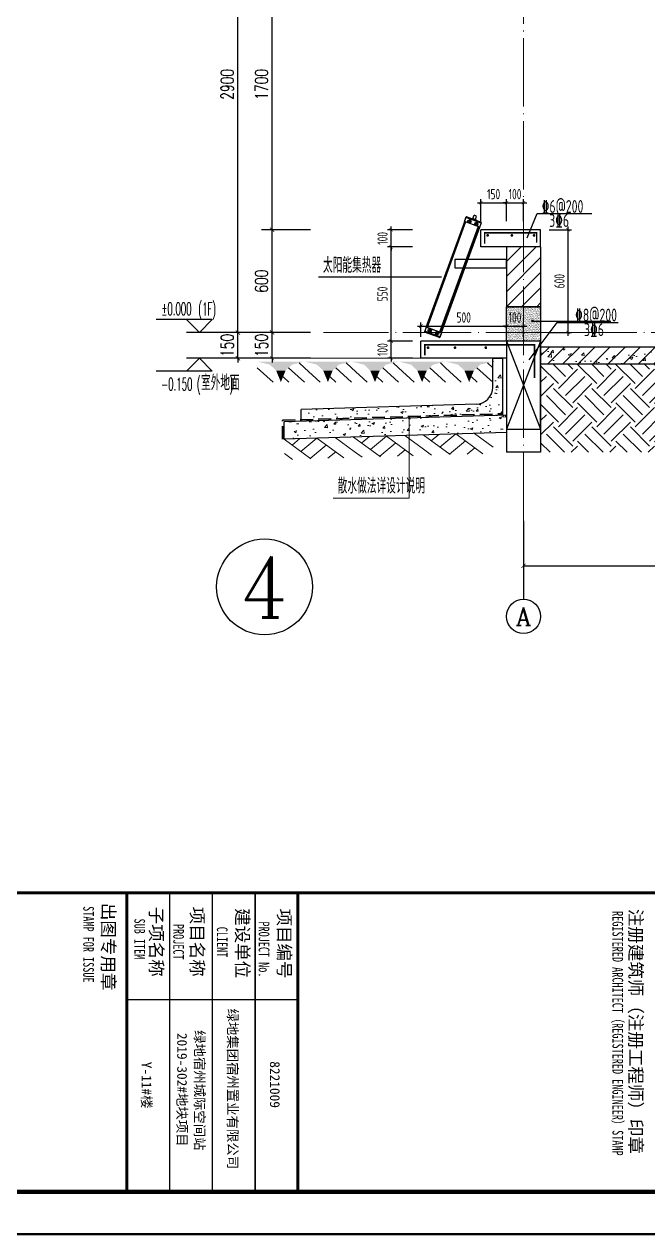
# Model space of a CAD drawing. Extents: x -1307975 to -76406, y -96289 to 379359.
# Drawn here: x -611853 to -608207, y 252907 to 259982 of the extents above; entities that cross this region are included whole.
import ezdxf
from ezdxf.enums import TextEntityAlignment as Align

# ---------------------------------------------------------------- set-up
doc = ezdxf.new("R2010")
doc.units = 0
doc.header["$LTSCALE"] = 1000
doc.linetypes.add('DASH', pattern=[0.35, 0.25, -0.1])
doc.linetypes.add('DOTE', pattern=[2.42, 2, -0.2, 0.02, -0.2])
doc.layers.get('0').update_dxf_attribs({"linetype": 'CONTINUOUS'})
doc.layers.get('DEFPOINTS').update_dxf_attribs({"linetype": 'CONTINUOUS'})
for name, color, linetype in [('A-AXIS_TEXT', 7, 'CONTINUOUS'), ('AXIS', 3, 'CONTINUOUS'), ('COLUMN', 4, 'CONTINUOUS'), ('DIM', 2, 'CONTINUOUS'), ('DIM_ELEV', 3, 'CONTINUOUS'), ('DIM_IDEN', 67, 'CONTINUOUS'), ('PUB_DIM', 3, 'CONTINUOUS'), ('PUB_TEXT', 2, 'CONTINUOUS'), ('REIN', 6, 'CONTINUOUS'), ('S-大样-砼线', 7, 'CONTINUOUS'), ('S-引出线', 40, 'CONTINUOUS'), ('TEXT', 2, 'CONTINUOUS'), ('WALL', 5, 'CONTINUOUS'), ('图签文字', 4, 'CONTINUOUS'), ('实线层', 7, 'CONTINUOUS'), ('立面-看线', 251, 'CONTINUOUS')]:
    doc.layers.add(name, color=color, linetype=linetype)
for name, color, linetype, lineweight in [('AXIS_TEXT', 7, 'CONTINUOUS', 20), ('DOTE', 19, 'DOTE', 9), ('PUB_HATCH', 8, 'CONTINUOUS', 9), ('图框', 9, 'CONTINUOUS', 18), ('图签', 147, 'CONTINUOUS', 18), ('填充', 251, 'CONTINUOUS', 5), ('平面-排水沟', 86, 'CONTINUOUS', 15), ('立面-中轮廓线', 30, 'CONTINUOUS', 35), ('粉刷', 251, 'CONTINUOUS', 9)]:
    doc.layers.add(name, color=color, linetype=linetype, lineweight=lineweight)
doc.layers.add('yichutu', color=7, linetype='CONTINUOUS', true_color=0xffffff)
doc.styles.add('_TCH_AXIS', font='COMPLEX', dxfattribs={"bigfont": 'GBCBIG'})
doc.styles.add('_TCH_DIM', font='SIMPLEX.shx', dxfattribs={"width": 0.7, "bigfont": 'GBCBIG.shx'})
doc.styles.add('_TCH_DIM_T3', font='SIMPLEX', dxfattribs={"width": 0.705882, "bigfont": 'GBCBIG'})
doc.styles.add('COMPLEX', font='COMPLEX')
doc.styles.add('DIM_FONT_T3', font='SIMPLEX', dxfattribs={"width": 0.705882, "bigfont": 'GBCBIG'})
doc.styles.add('TSSD_DIMENSION', font='Tssdeng.shx', dxfattribs={"width": 0.7, "bigfont": 'tssdchn.shx'})
doc.styles.add('TSSD_REIN', font='tssdeng.shx', dxfattribs={"width": 0.7, "height": 300, "bigfont": 'tssdchn.shx'})
doc.styles.add('w', font='tssdeng.shx', dxfattribs={"width": 0.8, "bigfont": 'tssdchn.shx'})
doc.styles.add('宋体', font='', dxfattribs={"height": 50})
doc.styles.add('建筑图签-1', font='simhei.ttf', dxfattribs={"width": 0.7})
doc.styles.get('宋体').set_extended_font_data('SimSun')
doc.dimstyles.new('_TCH_ARCH&&25', dxfattribs={"dimtxt": 74.375, "dimasz": 25, "dimexe": 62.5, "dimexo": 75, "dimgap": 25, "dimtad": 1, "dimdec": 0, "dimzin": 0, "dimdsep": 46, "dimtxsty": '_TCH_DIM_T3', "dimblk": 'ARCHTICK', "dimcen": 0.09, "dimclrt": 7, "dimazin": 0, "dimtfac": 1, "dimtdec": 0, "dimtix": 1, "dimtmove": 2, "dimatfit": 3, "dimldrblk": 'ARCHTICK', "dimfxl": 1, "dimtolj": 1, "dimtzin": 0, "dimarcsym": 0})
doc.dimstyles.new('TSSD_20_20', dxfattribs={"dimtxt": 60, "dimasz": 20, "dimexe": 20, "dimexo": 50, "dimgap": 20, "dimtad": 1, "dimdec": 0, "dimzin": 0, "dimdsep": 46, "dimtxsty": 'TSSD_DIMENSION', "dimblk": 'ARCHTICK', "dimblk1": 'ARCHTICK', "dimblk2": 'ARCHTICK', "dimcen": 0, "dimdle": 20, "dimclrt": 7, "dimadec": 0, "dimazin": 0, "dimtfac": 1, "dimtdec": 0, "dimtix": 1, "dimtmove": 2, "dimatfit": 3, "dimfxl": 1, "dimtolj": 1, "dimtzin": 0, "dimarcsym": 0})
pattern_1 = [(50, (28072.99, 249033.25), (143.452037, -12.550427), [15, -165]), (355, (28072.99, 249033.25), (-27.750267, 150.438427), [12, -132]), (100.4514, (28084.94, 249032.2), (115.701876, 137.88791), [12.74804, -140.22842]), (46.1842, (28072.99, 249073.25), (213.44821, -33.1038), [22.5, -247.5]), (96.6356, (28090.77, 249070.5), (186.93254, 194.82357), [19.12206, -210.3426]), (351.1842, (28072.99, 249073.25), (186.93239, 194.82372), [18, -198]), (21, (28092.99, 249063.25), (119.38141, -80.52378), [15, -165]), (326, (28092.99, 249063.25), (48.663066, 145.03001), [12, -132]), (71.4514, (28102.93, 249056.54), (168.044526, 64.5061), [12.74804, -140.22842]), (37.5, (28072.986, 249033.25), (2.431971, 66.578771), [0, -130.4, 0, -134, 0, -132.5]), (7.5, (28072.986, 249033.25), (52.613907, 78.882342), [0, -76.4, 0, -127.4, 0, -50.5]), (327.5, (28028.386, 249033.25), (106.764487, -4.510974), [0, -50, 0, -156, 0, -207]), (317.5, (28008.39, 249033.25), (116.637234, 20.020996), [0, -65, 0, -103.6, 0, -147])]

# ---------------------------------------------------------------- blocks, each defined once
blk = doc.blocks.new('GFDDDDRG')
at = {"layer": '图框'}
blk.add_lwpolyline([(923310, -107437), (923310, -159999), (893610, -159999), (893610, -107437)], close=True, dxfattribs=at)
blk.add_lwpolyline([(923310, -107437), (923310, -159999), (893610, -159999), (893610, -107437)], close=True, dxfattribs=at)
at = {"layer": '图框', "const_width": 50}
blk.add_lwpolyline([(894110, -159499), (922810, -159499), (922810, -108687), (894110, -108687)], close=True, dxfattribs=at)
at = {"layer": '图框'}
for points, const_width in [([(894110, -156002), (922810, -156002)], 35), ([(909660, -159502), (909660, -156002)], 35), ([(910160, -156002), (910160, -159502)], 17.5), ([(910660, -156002), (910660, -159502)], 17.5), ([(911160, -156002), (911160, -159502)], 17.5), ([(911660, -156002), (911660, -159502)], 35), ([(911660, -156002), (911660, -159502)], 35), ([(909660, -157252), (911660, -157252)], 17.5)]:
    blk.add_lwpolyline(points, dxfattribs=dict(at, const_width=const_width))
at = {"layer": '图框', "style": '建筑图签-1', "width": 0.7}
for s, p in [('STAMP FOR ISSUE', (909150, -156158)), ('SUB ITEM', (909748, -156303)), ('PROJECT No.', (911202, -156337, -899)), ('REGISTERED ARCHITECT（REGISTERED ENGINEER）STAMP', (915339, -156216)), ('PROJECT', (910203, -156366)), ('CLIENT', (910713, -156399))]:
    blk.add_text(s, height=125, rotation=270, dxfattribs=at).set_placement(p)
at = {"layer": '图签', "color": 2, "style": '宋体'}
for s, height, p in [('绿地集团宿州置业有限公司', 114.67, (910841, -157355)), ('绿地宿州城际空间站', 114.7, (910454, -157607)), ('2019-302#地块项目', 114.67, (910249, -157640)), ('Y-11#楼', 114.7, (909834, -157977)), ('8221009', 114.7, (911334, -157971))]:
    blk.add_text(s, height=height, rotation=270, dxfattribs=at).set_placement(p)
at = {"layer": '图签文字', "color": 7, "style": '建筑图签-1'}
for s, p in [('出图专用章', (909369, -156120)), ('子项名称', (909930, -156165)), ('项目名称', (910408, -156165)), ('建设单位', (910937, -156182)), ('项目编号', (911426, -156186)), ('注册建筑师（注册工程师）印章', (915537, -156190))]:
    blk.add_text(s, height=150, rotation=270, dxfattribs=at).set_placement(p)
blk = doc.blocks.new('A$C01192DFB')
at = {"layer": '实线层', "color": 5}
for p, q in [((-468.5, -396.9), (-243.8, 220.5)), ((-243.5, 220.4), (-468.2, -397)), ((-467.7, -397.2), (-243, 220.2)), ((-240, 219.1), (-464.7, -398.3)), ((-239.5, 218.9), (-464.2, -398.5)), ((-245.2, 221), (-235.1, 248.7)), ((-155, 188.2), (-245.2, 221)), ((-244.8, 220.8), (-234.5, 249)), ((-146.5, 211.5), (-236.8, 244.3)), ((-146.9, 212), (-236.2, 244.4)), ((-235.1, 248.7), (-234.7, 248.5)), ((-145.3, 216.4), (-234.6, 248.9)), ((-145.2, 216.5), (-234.5, 249)), ((-219.7, 220.8), (-218.7, 223.5)), ((-217.8, 218.6), (-219.7, 220.8)), ((-219.4, 214.4), (-214.3, 228.2)), ((-218.7, 223.5), (-215.9, 224)), ((-215, 219.1), (-217.8, 218.6)), ((-215.9, 224), (-214, 221.8)), ((-214, 221.8), (-215, 219.1)), ((-196.4, 238.3), (-203, 237.5)), ((-176.7, 228), (-203, 237.5)), ((-196.4, 238.3), (-189.3, 257.6)), ((-196.4, 238.3), (-181.3, 232.8)), ((-174.3, 252.1), (-189.3, 257.6)), ((-181.3, 232.8), (-174.3, 252.1)), ((-181.3, 232.8), (-176.7, 228)), ((-179, 199.7), (-174, 213.5)), ((-155.5, 188.3), (-145.2, 216.5)), ((-155, 188.2), (-144.9, 215.9)), ((-144.9, 215.9), (-145.4, 216)), ((-166, 192.2), (-390.7, -425.2)), ((-165.7, 192), (-390.4, -425.3)), ((-381.9, -428.4), (-157.2, 189)), ((-156.8, 188.8), (-381.5, -428.6)), ((-381.1, -428.7), (-156.4, 188.7)), ((-179.3, 206.1), (-178.4, 208.8)), ((-177.5, 203.9), (-179.3, 206.1)), ((-178.4, 208.8), (-175.5, 209.3)), ((-174.6, 204.4), (-177.5, 203.9)), ((-175.5, 209.3), (-173.7, 207.1)), ((-173.7, 207.1), (-174.6, 204.4)), ((-469.9, -396.4), (-480, -424.1)), ((-480, -424.1), (-479.6, -424.3)), ((-469.5, -396.6), (-479.7, -424.8)), ((-388.2, -452.5), (-478.4, -419.7)), ((-388.8, -452.7), (-478.1, -420.2)), ((-379.7, -429.2), (-469.9, -396.4)), ((-379.7, -429.2), (-468, -397.1)), ((-450.2, -412.7), (-451.2, -415.4)), ((-451.2, -415.4), (-449.4, -417.6)), ((-445.9, -408), (-450.9, -421.8)), ((-447.4, -412.2), (-450.2, -412.7)), ((-449.4, -417.6), (-446.5, -417.1)), ((-445.5, -414.4), (-447.4, -412.2)), ((-446.5, -417.1), (-445.5, -414.4)), ((-402.2, -423.9), (-407.2, -437.7)), ((-390.4, -457.1), (-479.7, -424.6)), ((-390.5, -457.2), (-479.7, -424.8)), ((-406.6, -428.6), (-407.6, -431.3)), ((-407.6, -431.3), (-405.7, -433.5)), ((-403.7, -428.1), (-406.6, -428.6)), ((-405.7, -433.5), (-402.9, -433)), ((-401.9, -430.3), (-403.7, -428.1)), ((-402.9, -433), (-401.9, -430.3)), ((-380.2, -429.1), (-390.5, -457.2)), ((-389.8, -456.9), (-390.3, -456.8)), ((-379.7, -429.2), (-389.8, -456.9))]:
    blk.add_line(p, q, dxfattribs=at)
for points in [[(-236.8, 244.3), (-236.7, 244.4), (-236.5, 244.5), (-236.4, 244.5), (-236.2, 244.4)], [(-146.5, 211.5), (-146.5, 211.6), (-146.6, 211.7), (-146.7, 211.9), (-146.9, 212)], [(-478.4, -419.7), (-478.4, -419.8), (-478.4, -420), (-478.2, -420.1), (-478.1, -420.2)], [(-388.2, -452.5), (-388.3, -452.6), (-388.4, -452.7), (-388.6, -452.7), (-388.8, -452.7)]]:
    blk.add_lwpolyline(points, dxfattribs=at)
blk.add_lwpolyline([(0, 0), (-302.4, 0), (-302.4, -49.7), (0, -49.7)], close=True, dxfattribs=at)
for centre, radius in [((-216.8, 221.3), 10), ((-216.8, 221.3), 9.5), ((-176.5, 206.6), 10), ((-176.5, 206.6), 9.5), ((-448.4, -414.9), 10), ((-448.4, -414.9), 9.5), ((-404.7, -430.8), 10), ((-404.7, -430.8), 9.5)]:
    blk.add_circle(centre, radius, dxfattribs=at)
for centre, start, end in [((-234.7, 248.5), 70, 160), ((-145.4, 216), 340, 70), ((-479.6, -424.3), 160, 250), ((-390.3, -456.8), 250, 340)]:
    blk.add_arc(centre, 0.5, start, end, dxfattribs=at)
blk = doc.blocks.new('$LINEPAT$素土夯实')
at = {"color": 0}
for p, q in [((0, -210), (210, 0)), ((120, -300), (420, 0)), ((420, 0), (608, -188)), ((495, -300), (795, 0)), ((615, 0), (705, -90)), ((315, -105), (502, -293)), ((210, -210), (300, -300)), ((705, -300), (795, -210))]:
    blk.add_line(p, q, dxfattribs=at)
blk = doc.blocks.new('$LinePat$自然土壤')
at = {"color": 0}
for p, q in [((0, -90), (71, -19)), ((0, -300), (211, -89)), ((420, -300), (630, -90)), ((210, -300), (286, -224))]:
    blk.add_line(p, q, dxfattribs=at)
for points in [[(0, 0), (630, 0), (168, -45), (462, -45)], [(168, -45), (462, -45), (252, -132), (378, -132)], [(252, -132), (378, -132), (315, -300)]]:
    blk.add_solid(points, dxfattribs=at)
blk = doc.blocks.new('sanshui')
at = {"layer": '粉刷'}
h = blk.add_hatch(dxfattribs=at)
h.set_pattern_fill('混凝土', color=256, scale=20)
h.set_pattern_definition(pattern_1)
edge = h.paths.add_edge_path()
edge.add_line((346317.8, 427329.6), (346257.8, 427329.6))
edge.add_line((346257.8, 427329.6), (346257.8, 427160.3))
edge.add_arc((346157.8, 427160.3), 100, 271.71836, 360, ccw=False)
edge.add_line((346160.8, 427060.3), (345137.8, 427029.6))
edge.add_line((345137.8, 427029.6), (345137.8, 426969.6))
edge.add_line((345137.8, 426969.6), (346317.8, 427005))
edge.add_line((346317.8, 427005), (346317.8, 427329.6))
h = blk.add_hatch(dxfattribs=at)
h.set_pattern_fill('混凝土', color=256, scale=20)
h.set_pattern_definition(pattern_1)
h.paths.add_polyline_path([(346337.8, 426895.6), (346337.8, 426995.6), (345037.8, 426956.6), (345037.8, 426856.6)])
at = {"layer": 'COLUMN'}
for p, q in [((346257.8, 427329.6), (346317.8, 427329.6)), ((346257.8, 427160.3), (346257.8, 427329.6)), ((346317.8, 426995), (346317.8, 427329.6)), ((346160.8, 427060.3), (345137.8, 427029.6)), ((346338.1, 426995.6), (345037.8, 426956.6)), ((345137.8, 426959.6), (345137.8, 427029.6)), ((345037.8, 426856.6), (345037.8, 426956.6)), ((346338.1, 426895.6), (345037.8, 426856.6))]:
    blk.add_line(p, q, dxfattribs=at)
blk.add_arc((346157.8, 427160.3), 100, 271.71836, 0, dxfattribs=at)
at = {"layer": '立面-中轮廓线', "linetype": 'DASH', "ltscale": 0.3}
blk.add_lwpolyline([(345027.8, 426856.6), (345027.8, 426966.3), (346317.8, 427005)], dxfattribs=at)
at = {"layer": '粉刷'}
blk.add_line((344881.5, 427329.6), (346257.8, 427329.6), dxfattribs=at)
at = {"layer": '粉刷', "yscale": 0.4, "zscale": 0.4}
for name, p, xscale, rotation in [('$LinePat$自然土壤', (345156.8, 427309.6), -0.4369306507241237, 359.9999999999903), ('$LinePat$自然土壤', (345432, 427309.6), -0.4369306507241237, 359.9999999999903), ('$LinePat$自然土壤', (345707.3, 427309.6), -0.4369306507241237, 359.9999999999903), ('$LinePat$自然土壤', (345982.6, 427309.6), -0.4369306507241237, 359.9999999999903), ('$LinePat$自然土壤', (346257.8, 427309.6), -0.4369306507241237, 359.9999999999903), ('$LINEPAT$素土夯实', (345444.5, 426868.8), -0.5117605352322558, 1.718358001643932), ('$LINEPAT$素土夯实', (345851.2, 426881), -0.5117605352322558, 1.718358001643932), ('$LINEPAT$素土夯实', (346257.8, 426893.2), -0.5117605352322558, 1.718358001643932)]:
    blk.add_blockref(name, p, dxfattribs=dict(at, xscale=xscale, rotation=rotation))
blk = doc.blocks.new('yct-1051-594-26275-14850-25-1002.0')
at = {"layer": 'yichutu', "color": 7, "true_color": 0xffffff}
blk.add_lwpolyline([(0, 0), (0, 14850), (26275, 14850), (26275, 0)], close=True, dxfattribs=at)
blk = doc.blocks.new('_ArchTick')
at = {"color": 0, "linetype": 'ByBlock', "const_width": 0.15}
blk.add_lwpolyline([(-0.5, -0.5), (0.5, 0.5)], dxfattribs=at)
blk = doc.blocks.new('*D3173')
at = {"layer": 'DEFPOINTS', "color": 0, "transparency": 16777216}
for p in [(-608833.3, 258780.8), (-608673.3, 258780.8), (-608833.3, 258180.7)]:
    blk.add_point(p, dxfattribs=at)
at = {"layer": 'DIM', "color": 0, "lineweight": -2, "transparency": 16777216}
for p, q in [((-608673.3, 258160.7), (-608673.3, 258800.8)), ((-608783.3, 258780.8), (-608653.3, 258780.8)), ((-608783.3, 258180.7), (-608653.3, 258180.7))]:
    blk.add_line(p, q, dxfattribs=at)
at = {"layer": 'DIM', "color": 0, "lineweight": -2, "transparency": 16777216, "xscale": 20, "yscale": 20, "zscale": 20}
for p, rotation in [((-608673.3, 258780.8), 90), ((-608673.3, 258180.7), 270)]:
    blk.add_blockref('_ArchTick', p, dxfattribs=dict(at, rotation=rotation))
at = {"layer": 'DIM', "color": 7, "transparency": 16777216, "insert": (-608723.3, 258480.7), "char_height": 60, "attachment_point": 5, "rotation": 90, "style": 'TSSD_DIMENSION'}
blk.add_mtext('\\A1;600', dxfattribs=at)
blk = doc.blocks.new('*D3174')
at = {"layer": 'DEFPOINTS', "color": 0, "transparency": 16777216}
for p in [(-609033.3, 258218.3), (-609533.3, 258105.7), (-609033.3, 258105.7)]:
    blk.add_point(p, dxfattribs=at)
at = {"layer": 'DIM', "color": 0, "lineweight": -2, "transparency": 16777216}
for p, q in [((-609533.3, 258155.7), (-609533.3, 258238.3)), ((-609033.3, 258155.7), (-609033.3, 258238.3)), ((-609553.3, 258218.3), (-609013.3, 258218.3))]:
    blk.add_line(p, q, dxfattribs=at)
at = {"layer": 'DIM', "color": 0, "lineweight": -2, "transparency": 16777216, "xscale": 20, "yscale": 20, "zscale": 20, "rotation": 180}
blk.add_blockref('_ArchTick', (-609533.3, 258218.3), dxfattribs=at)
at = {"layer": 'DIM', "color": 0, "lineweight": -2, "transparency": 16777216, "xscale": 20, "yscale": 20, "zscale": 20}
blk.add_blockref('_ArchTick', (-609033.3, 258218.3), dxfattribs=at)
at = {"layer": 'DIM', "color": 7, "transparency": 16777216, "insert": (-609283.3, 258268.3), "char_height": 60, "attachment_point": 5, "style": 'TSSD_DIMENSION'}
blk.add_mtext('\\A1;500', dxfattribs=at)
blk = doc.blocks.new('*D3175')
at = {"layer": 'DEFPOINTS', "color": 0, "transparency": 16777216}
for p in [(-608933.3, 258218.3), (-609033.3, 258105.7), (-608933.3, 258105.7)]:
    blk.add_point(p, dxfattribs=at)
at = {"layer": 'DIM', "color": 0, "lineweight": -2, "transparency": 16777216}
for p, q in [((-609033.3, 258155.7), (-609033.3, 258238.3)), ((-608933.3, 258155.7), (-608933.3, 258238.3)), ((-609033.3, 258218.3), (-609053.3, 258218.3)), ((-609033.3, 258218.3), (-608933.3, 258218.3)), ((-608933.3, 258218.3), (-608913.3, 258218.3))]:
    blk.add_line(p, q, dxfattribs=at)
at = {"layer": 'DIM', "color": 0, "lineweight": -2, "transparency": 16777216, "xscale": 20, "yscale": 20, "zscale": 20}
blk.add_blockref('_ArchTick', (-609033.3, 258218.3), dxfattribs=at)
at = {"layer": 'DIM', "color": 0, "lineweight": -2, "transparency": 16777216, "xscale": 20, "yscale": 20, "zscale": 20, "rotation": 180}
blk.add_blockref('_ArchTick', (-608933.3, 258218.3), dxfattribs=at)
at = {"layer": 'DIM', "color": 7, "transparency": 16777216, "insert": (-608983.3, 258268.3), "char_height": 60, "attachment_point": 5, "style": 'TSSD_DIMENSION'}
blk.add_mtext('\\A1;100', dxfattribs=at)
blk = doc.blocks.new('*D3176')
at = {"layer": 'DEFPOINTS', "color": 0, "transparency": 16777216}
for p in [(-609033.3, 258939.3), (-609183.3, 258780.7), (-609033.3, 258780.7)]:
    blk.add_point(p, dxfattribs=at)
at = {"layer": 'DIM', "color": 0, "lineweight": -2, "transparency": 16777216}
for p, q in [((-609183.3, 258830.7), (-609183.3, 258959.3)), ((-609033.3, 258830.7), (-609033.3, 258959.3)), ((-609203.3, 258939.3), (-609013.3, 258939.3))]:
    blk.add_line(p, q, dxfattribs=at)
at = {"layer": 'DIM', "color": 0, "lineweight": -2, "transparency": 16777216, "xscale": 20, "yscale": 20, "zscale": 20, "rotation": 180}
blk.add_blockref('_ArchTick', (-609183.3, 258939.3), dxfattribs=at)
at = {"layer": 'DIM', "color": 0, "lineweight": -2, "transparency": 16777216, "xscale": 20, "yscale": 20, "zscale": 20}
blk.add_blockref('_ArchTick', (-609033.3, 258939.3), dxfattribs=at)
at = {"layer": 'DIM', "color": 7, "transparency": 16777216, "insert": (-609108.3, 258989.3), "char_height": 60, "attachment_point": 5, "style": 'TSSD_DIMENSION'}
blk.add_mtext('\\A1;150', dxfattribs=at)
blk = doc.blocks.new('*D3177')
at = {"layer": 'DEFPOINTS', "color": 0, "transparency": 16777216}
for p in [(-608933.3, 258939.3), (-609033.3, 258780.7), (-608933.3, 258780.7)]:
    blk.add_point(p, dxfattribs=at)
at = {"layer": 'DIM', "color": 0, "lineweight": -2, "transparency": 16777216}
for p, q in [((-609033.3, 258830.7), (-609033.3, 258959.3)), ((-608933.3, 258830.7), (-608933.3, 258959.3)), ((-609033.3, 258939.3), (-609053.3, 258939.3)), ((-609033.3, 258939.3), (-608933.3, 258939.3)), ((-608933.3, 258939.3), (-608913.3, 258939.3))]:
    blk.add_line(p, q, dxfattribs=at)
at = {"layer": 'DIM', "color": 0, "lineweight": -2, "transparency": 16777216, "xscale": 20, "yscale": 20, "zscale": 20}
blk.add_blockref('_ArchTick', (-609033.3, 258939.3), dxfattribs=at)
at = {"layer": 'DIM', "color": 0, "lineweight": -2, "transparency": 16777216, "xscale": 20, "yscale": 20, "zscale": 20, "rotation": 180}
blk.add_blockref('_ArchTick', (-608933.3, 258939.3), dxfattribs=at)
at = {"layer": 'DIM', "color": 7, "transparency": 16777216, "insert": (-608983.3, 258989.3), "char_height": 60, "attachment_point": 5, "style": 'TSSD_DIMENSION'}
blk.add_mtext('\\A1;100', dxfattribs=at)
blk = doc.blocks.new('*D3178')
at = {"layer": 'DEFPOINTS', "color": 0, "transparency": 16777216}
for p in [(-609707.9, 258780.7), (-609533.3, 258780.7), (-609533.3, 258680.7)]:
    blk.add_point(p, dxfattribs=at)
at = {"layer": 'DIM', "color": 0, "lineweight": -2, "transparency": 16777216}
for p, q in [((-609707.9, 258780.7), (-609707.9, 258800.7)), ((-609583.3, 258780.7), (-609727.9, 258780.7)), ((-609707.9, 258680.7), (-609707.9, 258780.7)), ((-609583.3, 258680.7), (-609727.9, 258680.7)), ((-609707.9, 258680.7), (-609707.9, 258660.7))]:
    blk.add_line(p, q, dxfattribs=at)
at = {"layer": 'DIM', "color": 0, "lineweight": -2, "transparency": 16777216, "xscale": 20, "yscale": 20, "zscale": 20}
for p, rotation in [((-609707.9, 258780.7), 270), ((-609707.9, 258680.7), 90)]:
    blk.add_blockref('_ArchTick', p, dxfattribs=dict(at, rotation=rotation))
at = {"layer": 'DIM', "color": 7, "transparency": 16777216, "insert": (-609757.9, 258730.7), "char_height": 60, "attachment_point": 5, "rotation": 90, "style": 'TSSD_DIMENSION'}
blk.add_mtext('\\A1;100', dxfattribs=at)
blk = doc.blocks.new('*D3179')
at = {"layer": 'DEFPOINTS', "color": 0, "transparency": 16777216}
for p in [(-609707.9, 258680.7), (-609533.3, 258680.7), (-609533.3, 258130.7)]:
    blk.add_point(p, dxfattribs=at)
at = {"layer": 'DIM', "color": 0, "lineweight": -2, "transparency": 16777216}
for p, q in [((-609583.3, 258680.7), (-609727.9, 258680.7)), ((-609707.9, 258110.7), (-609707.9, 258700.7)), ((-609583.3, 258130.7), (-609727.9, 258130.7))]:
    blk.add_line(p, q, dxfattribs=at)
at = {"layer": 'DIM', "color": 0, "lineweight": -2, "transparency": 16777216, "xscale": 20, "yscale": 20, "zscale": 20}
for p, rotation in [((-609707.9, 258680.7), 90), ((-609707.9, 258130.7), 270)]:
    blk.add_blockref('_ArchTick', p, dxfattribs=dict(at, rotation=rotation))
at = {"layer": 'DIM', "color": 7, "transparency": 16777216, "insert": (-609757.9, 258405.7), "char_height": 60, "attachment_point": 5, "rotation": 90, "style": 'TSSD_DIMENSION'}
blk.add_mtext('\\A1;550', dxfattribs=at)
blk = doc.blocks.new('*D3180')
at = {"layer": 'DEFPOINTS', "color": 0, "transparency": 16777216}
for p in [(-609707.9, 258130.7), (-609533.3, 258130.7), (-609533.3, 258030.7)]:
    blk.add_point(p, dxfattribs=at)
at = {"layer": 'DIM', "color": 0, "lineweight": -2, "transparency": 16777216}
for p, q in [((-609583.3, 258130.7), (-609727.9, 258130.7)), ((-609707.9, 258130.7), (-609707.9, 258150.7)), ((-609707.9, 258030.7), (-609707.9, 258130.7)), ((-609583.3, 258030.7), (-609727.9, 258030.7)), ((-609707.9, 258030.7), (-609707.9, 258010.7))]:
    blk.add_line(p, q, dxfattribs=at)
at = {"layer": 'DIM', "color": 0, "lineweight": -2, "transparency": 16777216, "xscale": 20, "yscale": 20, "zscale": 20}
for p, rotation in [((-609707.9, 258130.7), 270), ((-609707.9, 258030.7), 90)]:
    blk.add_blockref('_ArchTick', p, dxfattribs=dict(at, rotation=rotation))
at = {"layer": 'DIM', "color": 7, "transparency": 16777216, "insert": (-609757.9, 258080.7), "char_height": 60, "attachment_point": 5, "rotation": 90, "style": 'TSSD_DIMENSION'}
blk.add_mtext('\\A1;100', dxfattribs=at)
blk = doc.blocks.new('*D3232')
at = {"layer": 'AXIS', "color": 0, "lineweight": -2, "transparency": 16777216}
for p, q in [((-608933.3, 257005.7), (-608933.3, 256754.2)), ((-607133.3, 257005.7), (-607133.3, 256754.2)), ((-608933.3, 256816.7), (-607133.3, 256816.7))]:
    blk.add_line(p, q, dxfattribs=at)
at = {"layer": 'DEFPOINTS', "color": 0, "transparency": 16777216}
for p in [(-608933.3, 257080.7), (-607133.3, 257080.7), (-607133.3, 256816.7)]:
    blk.add_point(p, dxfattribs=at)
at = {"layer": 'AXIS', "color": 0, "lineweight": -2, "transparency": 16777216, "xscale": 25, "yscale": 25, "zscale": 25, "rotation": 180}
blk.add_blockref('_ArchTick', (-608933.3, 256816.7), dxfattribs=at)
at = {"layer": 'AXIS', "color": 0, "lineweight": -2, "transparency": 16777216, "xscale": 25, "yscale": 25, "zscale": 25}
blk.add_blockref('_ArchTick', (-607133.3, 256816.7), dxfattribs=at)
at = {"layer": 'AXIS', "color": 7, "transparency": 16777216, "insert": (-608033.3, 256878.9), "char_height": 74.38, "attachment_point": 5, "style": '_TCH_DIM_T3'}
blk.add_mtext('\\A1;1800', dxfattribs=at)
blk = doc.blocks.new('*D3236')
at = {"layer": 'DEFPOINTS', "color": 0, "transparency": 16777216}
for p in [(-610403.5, 258180.7), (-610103.5, 258180.7), (-610103.5, 258030.3)]:
    blk.add_point(p, dxfattribs=at)
at = {"layer": 'PUB_DIM', "color": 0, "lineweight": -2, "transparency": 16777216}
for p, q in [((-610178.5, 258180.7), (-610466, 258180.7)), ((-610403.5, 258180.7), (-610403.5, 258205.7)), ((-610403.5, 258030.3), (-610403.5, 258180.7)), ((-610178.5, 258030.3), (-610466, 258030.3)), ((-610403.5, 258030.3), (-610403.5, 258005.3))]:
    blk.add_line(p, q, dxfattribs=at)
at = {"layer": 'PUB_DIM', "color": 0, "lineweight": -2, "transparency": 16777216, "xscale": 25, "yscale": 25, "zscale": 25}
for p, rotation in [((-610403.5, 258180.7), 270), ((-610403.5, 258030.3), 90)]:
    blk.add_blockref('_ArchTick', p, dxfattribs=dict(at, rotation=rotation))
at = {"layer": 'PUB_DIM', "color": 7, "transparency": 16777216, "insert": (-610465.7, 258105.5), "char_height": 74.38, "attachment_point": 5, "rotation": 90, "style": '_TCH_DIM_T3'}
blk.add_mtext('\\A1;150', dxfattribs=at)
blk = doc.blocks.new('*D3237')
at = {"layer": 'DEFPOINTS', "color": 0, "transparency": 16777216}
for p in [(-610403.5, 258780.7), (-610103.5, 258780.7), (-610103.5, 258180.7)]:
    blk.add_point(p, dxfattribs=at)
at = {"layer": 'PUB_DIM', "color": 0, "lineweight": -2, "transparency": 16777216}
for p, q in [((-610178.5, 258780.7), (-610466, 258780.7)), ((-610403.5, 258180.7), (-610403.5, 258780.7)), ((-610178.5, 258180.7), (-610466, 258180.7))]:
    blk.add_line(p, q, dxfattribs=at)
at = {"layer": 'PUB_DIM', "color": 0, "lineweight": -2, "transparency": 16777216, "xscale": 25, "yscale": 25, "zscale": 25}
for p, rotation in [((-610403.5, 258780.7), 90), ((-610403.5, 258180.7), 270)]:
    blk.add_blockref('_ArchTick', p, dxfattribs=dict(at, rotation=rotation))
at = {"layer": 'PUB_DIM', "color": 7, "transparency": 16777216, "insert": (-610465.7, 258480.7), "char_height": 74.38, "attachment_point": 5, "rotation": 90, "style": '_TCH_DIM_T3'}
blk.add_mtext('\\A1;600', dxfattribs=at)
blk = doc.blocks.new('*D3238')
at = {"layer": 'DEFPOINTS', "color": 0, "transparency": 16777216}
for p in [(-610403.5, 260480.7), (-610103.5, 260480.7), (-610103.5, 258780.7)]:
    blk.add_point(p, dxfattribs=at)
at = {"layer": 'PUB_DIM', "color": 0, "lineweight": -2, "transparency": 16777216}
for p, q in [((-610178.5, 260480.7), (-610466, 260480.7)), ((-610403.5, 258780.7), (-610403.5, 260480.7)), ((-610178.5, 258780.7), (-610466, 258780.7))]:
    blk.add_line(p, q, dxfattribs=at)
at = {"layer": 'PUB_DIM', "color": 0, "lineweight": -2, "transparency": 16777216, "xscale": 25, "yscale": 25, "zscale": 25}
for p, rotation in [((-610403.5, 260480.7), 90), ((-610403.5, 258780.7), 270)]:
    blk.add_blockref('_ArchTick', p, dxfattribs=dict(at, rotation=rotation))
at = {"layer": 'PUB_DIM', "color": 7, "transparency": 16777216, "insert": (-610465.7, 259630.7), "char_height": 74.38, "attachment_point": 5, "rotation": 90, "style": '_TCH_DIM_T3'}
blk.add_mtext('\\A1;1700', dxfattribs=at)
blk = doc.blocks.new('*D3256')
at = {"layer": 'DEFPOINTS', "color": 0, "transparency": 16777216}
for p in [(-610603.5, 258180.7), (-610103.5, 258180.7), (-610103.5, 258030.3)]:
    blk.add_point(p, dxfattribs=at)
at = {"layer": 'PUB_DIM', "color": 0, "lineweight": -2, "transparency": 16777216}
for p, q in [((-610178.5, 258180.7), (-610666, 258180.7)), ((-610603.5, 258180.7), (-610603.5, 258205.7)), ((-610603.5, 258030.3), (-610603.5, 258180.7)), ((-610178.5, 258030.3), (-610666, 258030.3)), ((-610603.5, 258030.3), (-610603.5, 258005.3))]:
    blk.add_line(p, q, dxfattribs=at)
at = {"layer": 'PUB_DIM', "color": 0, "lineweight": -2, "transparency": 16777216, "xscale": 25, "yscale": 25, "zscale": 25}
for p, rotation in [((-610603.5, 258180.7), 270), ((-610603.5, 258030.3), 90)]:
    blk.add_blockref('_ArchTick', p, dxfattribs=dict(at, rotation=rotation))
at = {"layer": 'PUB_DIM', "color": 7, "transparency": 16777216, "insert": (-610665.7, 258105.5), "char_height": 74.38, "attachment_point": 5, "rotation": 90, "style": '_TCH_DIM_T3'}
blk.add_mtext('\\A1;150', dxfattribs=at)
blk = doc.blocks.new('*D3257')
at = {"layer": 'DEFPOINTS', "color": 0, "transparency": 16777216}
for p in [(-610603.5, 261080.7), (-610103.5, 261080.7), (-610103.5, 258180.7)]:
    blk.add_point(p, dxfattribs=at)
at = {"layer": 'PUB_DIM', "color": 0, "lineweight": -2, "transparency": 16777216}
for p, q in [((-610178.5, 261080.7), (-610666, 261080.7)), ((-610603.5, 258180.7), (-610603.5, 261080.7)), ((-610178.5, 258180.7), (-610666, 258180.7))]:
    blk.add_line(p, q, dxfattribs=at)
at = {"layer": 'PUB_DIM', "color": 0, "lineweight": -2, "transparency": 16777216, "xscale": 25, "yscale": 25, "zscale": 25}
for p, rotation in [((-610603.5, 261080.7), 90), ((-610603.5, 258180.7), 270)]:
    blk.add_blockref('_ArchTick', p, dxfattribs=dict(at, rotation=rotation))
at = {"layer": 'PUB_DIM', "color": 7, "transparency": 16777216, "insert": (-610665.7, 259630.7), "char_height": 74.38, "attachment_point": 5, "rotation": 90, "style": '_TCH_DIM_T3'}
blk.add_mtext('\\A1;2900', dxfattribs=at)
blk = doc.blocks.new('_AXISO')
blk.add_circle((0, 0), 0.5)
at = {"layer": 'A-AXIS_TEXT', "style": 'COMPLEX', "width": 1.041667}
blk.add_attdef('A', text='', height=0.56, dxfattribs=at).set_placement((-0.25, -0.28), (0.25, -0.28), align=Align.FIT)
blk = doc.blocks.new('20210809.02270547')
at = {"layer": 'REIN', "const_width": 9}
for points in [[(87504.6, 67366.4), (87504.6, 67430.2), (87808.5, 67430.2), (87808.5, 67372.2)], [(87154.5, 66714.5), (87154.5, 66775.2), (87795.6, 66775.2), (87795.6, 66580.9)]]:
    blk.add_lwpolyline(points, dxfattribs=at)
at = {"layer": 'REIN', "const_width": 8}
for points in [[(87518.1, 67415.1, 1), (87526.1, 67415.1, 1)], [(87659.6, 67415.1, 1), (87667.6, 67415.1, 1)], [(87789.6, 67415.1, 1), (87797.6, 67415.1, 1)], [(87169.8, 66759.1, 1), (87177.8, 66759.1, 1)], [(87326.8, 66759.1, 1), (87334.8, 66759.1, 1)], [(87507.3, 66759.1, 1), (87515.3, 66759.1, 1)]]:
    blk.add_lwpolyline(points, format="xyb", close=True, dxfattribs=at)
at = {"layer": 'S-引出线'}
for points in [[(87754.1, 67400.8), (87812.1, 67542.4), (88130.6, 67542.4)], [(87764.3, 66687.5), (87928, 66905.4), (88285.7, 66905.4)]]:
    blk.add_lwpolyline(points, dxfattribs=at)
at = {"layer": 'TEXT', "width": 0.7}
for s, style, p in [('%%1326@200', 'w', (87838.3, 67546.8)), ('3%%1326', 'w', (87881.7, 67464.8)), ('%%1328@200', 'TSSD_REIN', (88033.4, 66912.4)), ('3%%1326', 'TSSD_REIN', (88085.7, 66826.7))]:
    blk.add_text(s, height=75, rotation=0, dxfattribs=dict(at, style=style)).set_placement(p)
blk = doc.blocks.new('20210809.03062775')
at = {"layer": 'S-大样-砼线'}
for p, q in [((87154.5, 67095.9), (87354.5, 66580.9)), ((87354.5, 67095.9), (87154.5, 66580.9))]:
    blk.add_line(p, q, dxfattribs=at)
blk.add_lwpolyline([(87354.5, 67095.9), (87154.5, 67095.9), (87154.5, 66580.9), (87354.5, 66580.9)], close=True, dxfattribs=at)

msp = doc.modelspace()

# ---------------------------------------------------------------- hatches: boundary and pattern name
at = {"layer": 'PUB_HATCH'}
h = msp.add_hatch(dxfattribs=at)
h.set_pattern_fill('普通砖', color=256, scale=25, style=0)
h.set_pattern_definition([(45, (-1182008.505, 426668.634), (-44.1941915, 44.1941915), [])])
h.paths.add_polyline_path([(-608833.32, 258680.72), (-609033.32, 258680.72), (-609033.32, 258330.72), (-608833.32, 258330.72)])
h = msp.add_hatch(dxfattribs=at)
h.set_pattern_fill('钢筋混凝土', color=256, scale=25, style=0)
h.set_pattern_definition([(45, (-1182008.505, 426623.756), (-44.194174, 44.194174), []), (50, (-1182008.5, 426623.76), (179.315046, -15.688034), [18.75, -206.25]), (355, (-1182008.5, 426623.76), (-34.687833, 188.048033), [15, -165]), (100.4514, (-1181993.56, 426622.45), (144.627345, 172.359886), [15.93505, -175.28553]), (46.1842, (-1182008.5, 426673.76), (266.81026, -41.37975), [28.125, -309.375]), (96.6356, (-1181986.27, 426670.3), (233.66568, 243.52947), [23.90257, -262.92825]), (351.1842, (-1182008.5, 426673.76), (233.66549, 243.52965), [22.5, -247.5]), (21, (-1181983.5, 426661.26), (149.226763, -100.654723), [18.75, -206.25]), (326, (-1181983.5, 426661.26), (60.828833, 181.28751), [15, -165]), (71.4514, (-1181971.07, 426652.87), (210.055657, 80.632624), [15.93505, -175.28553]), (37.5, (-1182008.505, 426623.756), (3.039964, 83.2234635), [0, -163, 0, -167.5, 0, -165.625]), (7.5, (-1182008.505, 426623.76), (65.767384, 98.602928), [0, -95.5, 0, -159.25, 0, -63.125]), (327.5, (-1182064.255, 426623.756), (133.455609, -5.638718), [0, -62.5, 0, -195, 0, -258.75]), (317.5, (-1182089.25, 426623.76), (145.796542, 25.026246), [0, -81.25, 0, -129.5, 0, -183.75])])
h.paths.add_polyline_path([(-607166.66, 258062.39), (-607233.32, 258095.72), (-608833.32, 258095.72), (-608833.32, 257995.72), (-607233.33, 257995.72)])
at = {"layer": '填充'}
h = msp.add_hatch(dxfattribs=at)
h.set_pattern_fill('EARTH', color=250, scale=50, angle=45, style=0)
h.set_pattern_definition([(45, (-1474342.4, 384166.8), (0, 224.506403), [158.75, -158.75]), (45, (-1474384.5, 384208.9), (0, 224.506403), [158.75, -158.75]), (45, (-1474426.59, 384251), (0, 224.506403), [158.75, -158.75]), (135, (-1474426.59, 384279.06), (-224.506403, 0), [158.75, -158.75]), (135, (-1474384.5, 384321.16), (-224.506403, 0), [158.75, -158.75]), (135, (-1474342.4, 384363.25), (-224.506403, 0), [158.75, -158.75])])
h.paths.add_polyline_path([(-608833.32, 257480.74), (-607233.33, 257480.71), (-607233.33, 257995.71), (-608833.32, 257995.73)])
at = {"layer": '立面-看线'}
h = msp.add_hatch(dxfattribs=at)
h.set_pattern_fill('碎沙', color=256, scale=4)
h.set_pattern_definition([(37.5, (-1410086.563, -127231.228), (-0.32000626, 9.78826475), [0, -7.7216, 0, -8.636, 0, -8.255]), (7.5, (-1410086.563, -127231.228), (8.99046566, 14.33650201), [0, -4.1656, 0, -6.9596, 0, -2.667]), (327.5, (-1410092.8115, -127231.228), (15.819847405, 0.02874369), [0, -2.54, 0, -9.144, 0, -11.938]), (317.5, (-1410092.812, -127231.228), (15.27112905, 4.45858647), [0, -1.27, 0, -5.9944, 0, -6.858])])
h.paths.add_polyline_path([(-609033.32, 258130.72), (-608833.32, 258130.72), (-608833.32, 258330.72), (-609033.32, 258330.72)])

# ---------------------------------------------------------------- linework, layer by layer
at = {"layer": 'AXIS'}
msp.add_line((-608933.35, 257080.72), (-608933.35, 256621.33), dxfattribs=at)
at = {"layer": 'AXIS', "color": 6}
msp.add_circle((-610447.93, 256694.15), 280, dxfattribs=at)
at = {"layer": 'DIM_ELEV'}
for p, q in [((-610753.52, 258255.72), (-611081.52, 258255.72)), ((-610828.52, 258180.72), (-610903.52, 258255.72)), ((-610828.52, 258180.72), (-610753.52, 258255.72)), ((-610403.52, 258180.72), (-610903.52, 258180.72)), ((-610828.52, 258030.25), (-610903.52, 257955.25)), ((-610403.52, 258030.25), (-610903.52, 258030.25)), ((-610828.52, 258030.25), (-610753.52, 257955.25)), ((-610753.52, 257955.25), (-611081.52, 257955.25))]:
    msp.add_line(p, q, dxfattribs=at)
at = {"layer": 'DIM_IDEN'}
for p, q in [((-609594.8, 258503.22), (-610132.24, 258503.22)), ((-609413.72, 258503.22), (-609594.8, 258503.22)), ((-608880.88, 258247.74), (-608766.51, 258247.74)), ((-608766.51, 258247.74), (-608422.76, 258247.74))]:
    msp.add_line(p, q, dxfattribs=at)
at = {"layer": 'DIM_IDEN', "const_width": 8.33}
msp.add_lwpolyline([(-608885.05, 258247.74, 1), (-608876.71, 258247.74, 1)], format="xyb", close=True, dxfattribs=at)
at = {"layer": 'DOTE', "color": 1, "linetype": 'DOTE', "ltscale": 0.2}
for p, q in [((-608933.32, 257080.72), (-608933.32, 276680.72)), ((-606334.8, 258180.72), (-610103.52, 258180.72))]:
    msp.add_line(p, q, dxfattribs=at)
at = {"layer": 'WALL'}
for p, q in [((-608833.32, 258780.72), (-609183.32, 258780.72)), ((-609183.32, 258680.72), (-609183.32, 258780.72)), ((-608833.32, 258680.72), (-608833.32, 258780.72)), ((-608833.32, 258680.72), (-609183.32, 258680.72)), ((-609033.32, 258680.72), (-609033.32, 258330.72)), ((-608833.32, 258680.72), (-608833.32, 258330.72)), ((-608833.32, 258330.72), (-609033.32, 258330.72)), ((-608833.32, 258130.72), (-609533.32, 258130.72)), ((-609533.32, 258030.72), (-609533.32, 258130.72)), ((-608833.32, 258130.72), (-608833.32, 257480.72)), ((-607233.32, 258095.72), (-608833.32, 258095.72)), ((-608833.32, 257995.72), (-608833.32, 258095.72)), ((-609033.32, 258030.72), (-609533.32, 258030.72)), ((-609033.32, 258030.72), (-609033.32, 257480.72)), ((-607233.33, 257995.72), (-608833.32, 257995.72)), ((-608833.32, 257480.72), (-609033.32, 257480.72))]:
    msp.add_line(p, q, dxfattribs=at)
msp.add_lwpolyline([(-609033.32, 258330.72), (-608833.32, 258330.72), (-608833.32, 258130.72), (-609033.32, 258130.72)], close=True, dxfattribs=at)
at = {"layer": '平面-排水沟'}
for p, q in [((-609602.34, 257681.13), (-609602.34, 257213.29)), ((-609602.34, 257213.29), (-610046.47, 257213.29))]:
    msp.add_line(p, q, dxfattribs=at)
at = {"layer": '平面-排水沟', "const_width": 6.67}
msp.add_lwpolyline([(-609602.34, 257684.46, 1), (-609602.34, 257677.8, 1)], format="xyb", close=True, dxfattribs=at)

# ---------------------------------------------------------------- block references
at = {"xscale": 0.5, "yscale": 0.5, "zscale": 0.5}
msp.add_blockref('GFDDDDRG', (-1066082.89, 332907.23), dxfattribs=at)
for name, p in [('A$C01192DFB', (-609033.32, 258607.98)), ('sanshui', (-955371.45, -169298.91))]:
    msp.add_blockref(name, p)
at = {"layer": 'AXIS'}
ref = msp.add_blockref('_AXISO', (-608933.35, 256521.33), dxfattribs=dict(at, xscale=200, yscale=200, zscale=200))
ref.add_attrib('A', 'A', dxfattribs={"layer": 'AXIS_TEXT', "height": 106.3, "style": '_TCH_AXIS'}).set_placement((-608978.91, 256468.18), (-608887.8, 256468.18), align=Align.FIT)
at = {"layer": 'DIM_IDEN'}
msp.add_blockref('20210809.03062775', (-696187.84, 191034.79), dxfattribs=at)
at = {"layer": 'REIN'}
msp.add_blockref('20210809.02270547', (-696665.3, 191332.92), dxfattribs=at)
at = {"layer": 'yichutu', "rotation": 270}
msp.add_blockref('yct-1051-594-26275-14850-25-1002.0', (-619278, 279188.75), dxfattribs=at)

# ---------------------------------------------------------------- texts
at = {"layer": 'AXIS_TEXT', "color": 6, "style": '_TCH_AXIS'}
msp.add_text('4', height=356.35, dxfattribs=at).set_placement((-610583.69, 256515.97), (-610312.18, 256515.97), align=Align.FIT)
at = {"layer": 'PUB_TEXT'}
for s, height, style, width, p in [('太阳能集热器', 89.362, 'DIM_FONT_T3', 0.705882, (-610105.99, 258529.47)), ('%%P0.000', 74.375, '_TCH_DIM', 0.494118, (-611050.52, 258281.97)), ('(1F)', 74.375, '_TCH_DIM', 0.494118, (-610835.14, 258280.75)), ('-0.150', 74.375, '_TCH_DIM', 0.494118, (-611051.92, 257841.5)), ('(', 74.38, '_TCH_DIM', 0.494118, (-610843.19, 257842.73)), ('室外地面', 89.362, '_TCH_DIM', 0.7, (-610818.69, 257842.73)), (')', 74.38, '_TCH_DIM', 0.494118, (-610651.88, 257842.73)), ('散水做法详设计说明', 89.362, 'DIM_FONT_T3', 0.705882, (-610020.22, 257239.54))]:
    msp.add_text(s, height=height, dxfattribs=dict(at, style=style, width=width)).set_placement(p)

# ---------------------------------------------------------------- dimensions: what is measured, and where the dimension line sits
at = {"layer": 'AXIS'}
dim = msp.add_aligned_dim(p1=(-608933.32, 257080.72), p2=(-607133.32, 257080.72), distance=-264.03, dimstyle='_TCH_ARCH&&25', dxfattribs=at)
dim.commit()
dim.dimension.update_dxf_attribs({"geometry": '*D3232', "text_midpoint": (-608033.32, 256878.88)})
at = {"layer": 'DIM'}
for p1, p2, distance, picture, middle in [((-609183.32, 258780.72), (-609033.32, 258780.72), 158.59, '*D3176', (-609108.32, 258989.31)), ((-609033.32, 258780.72), (-608933.32, 258780.72), 158.59, '*D3177', (-608983.32, 258989.31)), ((-609533.32, 258680.72), (-609533.32, 258780.72), 174.61, '*D3178', (-609757.93, 258730.72)), ((-608833.32, 258180.72), (-608833.32, 258780.76), -160, '*D3173', (-608723.32, 258480.74)), ((-609533.32, 258130.72), (-609533.32, 258680.72), 174.61, '*D3179', (-609757.93, 258405.72)), ((-609533.32, 258105.72), (-609033.29, 258105.72), 112.61, '*D3174', (-609283.31, 258268.33)), ((-609033.29, 258105.72), (-608933.29, 258105.72), 112.61, '*D3175', (-608983.29, 258268.33)), ((-609533.32, 258030.72), (-609533.32, 258130.72), 174.61, '*D3180', (-609757.93, 258080.72))]:
    dim = msp.add_aligned_dim(p1=p1, p2=p2, distance=distance, dimstyle='TSSD_20_20', dxfattribs=at)
    dim.commit()
    dim.dimension.update_dxf_attribs({"geometry": picture, "text_midpoint": middle})
at = {"layer": 'PUB_DIM'}
for p1, p2, distance, picture, middle in [((-610103.52, 258180.72), (-610103.52, 261080.72), 500, '*D3257', (-610665.71, 259630.72)), ((-610103.52, 258780.72), (-610103.52, 260480.72), 300, '*D3238', (-610465.71, 259630.72)), ((-610103.52, 258180.72), (-610103.52, 258780.72), 300, '*D3237', (-610465.71, 258480.72)), ((-610103.52, 258030.25), (-610103.52, 258180.72), 500, '*D3256', (-610665.71, 258105.49)), ((-610103.52, 258030.25), (-610103.52, 258180.72), 300, '*D3236', (-610465.71, 258105.49))]:
    dim = msp.add_aligned_dim(p1=p1, p2=p2, distance=distance, dimstyle='_TCH_ARCH&&25', dxfattribs=at)
    dim.commit()
    dim.dimension.update_dxf_attribs({"geometry": picture, "text_midpoint": middle})

doc.saveas('drawing.dxf')
